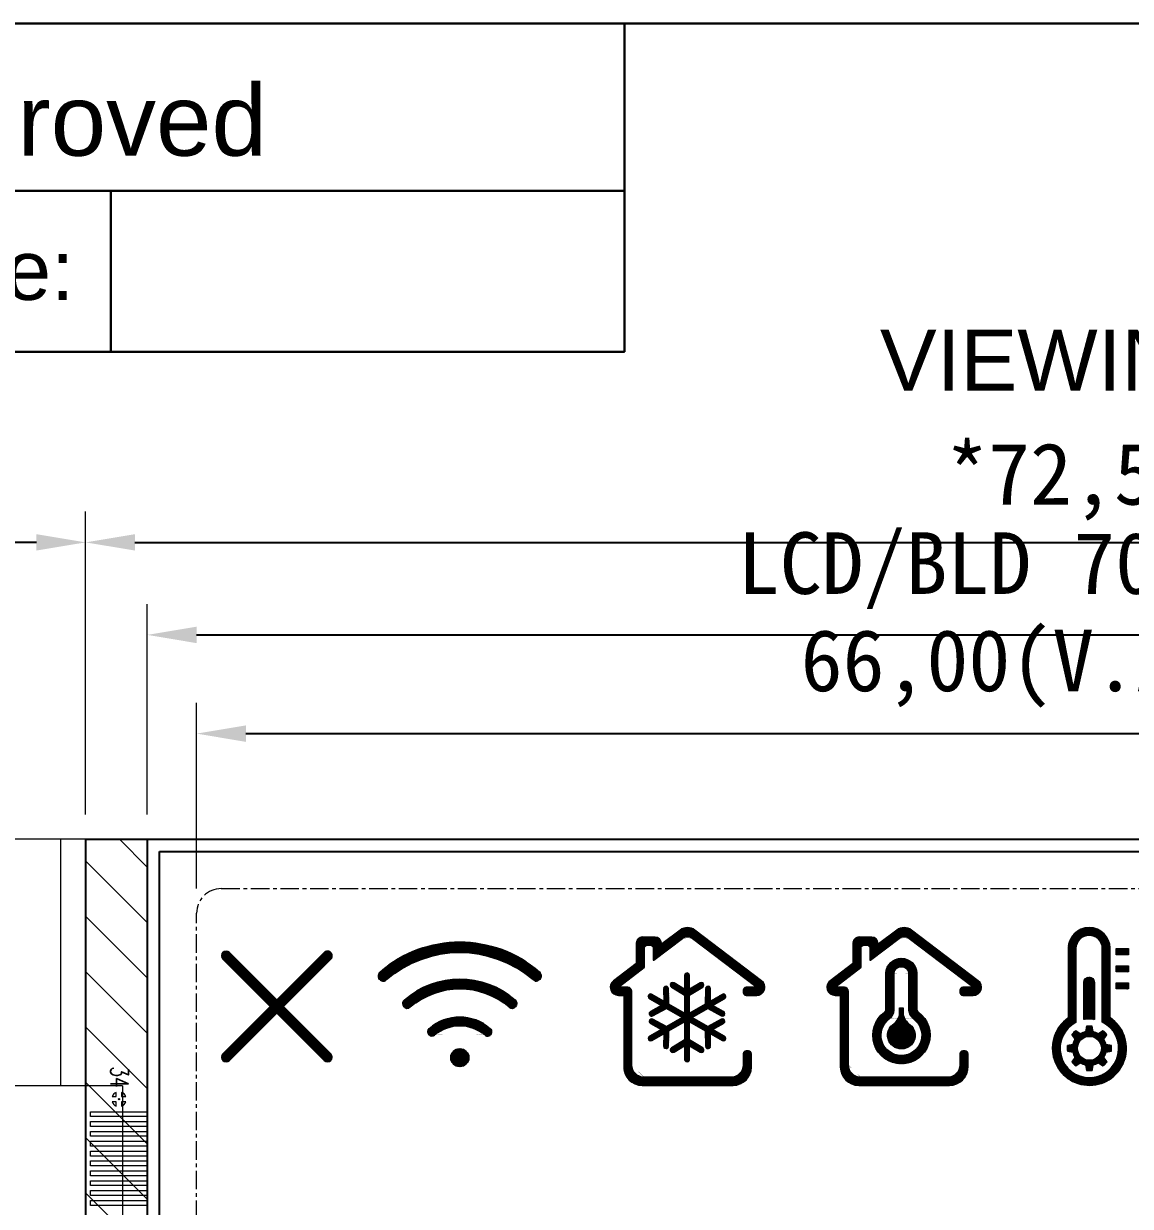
# Model space of a CAD drawing. Header units: millimetres. Extents: x 2631 to 4611, y 2266 to 2772.
# Drawn here: x 2686.16 to 2731.04, y 2724.14 to 2772.11 of the extents above; entities that cross this region are included whole.
import ezdxf

# ---------------------------------------------------------------- set-up
doc = ezdxf.new("R2010")
doc.units = ezdxf.units.MM
doc.linetypes.add('CENTER', pattern=[0.6, 0.375, -0.075, 0.075, -0.075])
for name, color, linetype in [('05___PRT_ALL_DTM_CSYS', 7, 'Continuous'), ('Dim', 4, 'Continuous'), ('title', 7, 'Continuous')]:
    doc.layers.add(name, color=color, linetype=linetype)
for name, color, linetype, lineweight in [('BACKLIGHT', 7, 'Continuous', 20), ('FPC', 30, 'Continuous', 0), ('LCD', 4, 'Continuous', 20), ('silicone', 193, 'Continuous', 20), ('TEXT', 7, 'Continuous', 30)]:
    doc.layers.add(name, color=color, linetype=linetype, lineweight=lineweight)
doc.styles.add('Arial', font='arial.ttf')
doc.styles.get("Standard").update_dxf_attribs({"font": 'txt.shx', "bigfont": 'gbcbig.shx'})
doc.styles.add('宋体', font='宋体.ttf')
doc.dimstyles.new('DIM', dxfattribs={"dimtxt": 2.5, "dimasz": 2, "dimexe": 1.25, "dimexo": 1, "dimgap": 1, "dimtad": 1, "dimzin": 1, "dimtxsty": '宋体', "dimcen": 2.5, "dimazin": 0, "dimtfac": 1, "dimtmove": 0, "dimatfit": 3, "dimfxl": 0, "dimlwe": 0, "dimarcsym": 0})
pattern_1 = [(45, (-479.111512, 935.138702), (-0.01122532015, 0.01122532015), [])]
pattern_2 = [(45, (-477.318858, 935.138702), (-0.01122532015, 0.01122532015), [])]

# ---------------------------------------------------------------- blocks, each defined once
blk = doc.blocks.new('A$C6D9B0F57')
at = {"layer": 'TEXT', "color": 4, "lineweight": 30}
for p, q in [((0.034, 202.378), (89.385, 202.378)), ((65.971, 202.378), (65.971, 195.036))]:
    blk.add_line(p, q, dxfattribs=at)
blk.add_lwpolyline([(297, 0.068), (297, 210), (0.068, 210), (0.068, 0.068)], close=True, dxfattribs=at)
blk.add_lwpolyline([(0.068, 195.036), (89.385, 195.036), (89.385, 210)], dxfattribs=at)
at = {"layer": 'TEXT', "style": 'Arial'}
for s, height, p in [('All Pages Of This Edition Approved ', 3.25548, (2.062, 203.978)), ('Date:', 2.7209, (55.219, 197.402))]:
    blk.add_text(s, height=height, dxfattribs=at).set_placement(p)
blk = doc.blocks.new('*D81')
at = {"layer": 'Defpoints', "color": 0, "transparency": 16777216}
for p in [(2688.671, 2739.026), (2647.4, 2729.026), (2656.971, 2729.026)]:
    blk.add_point(p, dxfattribs=at)
at = {"layer": 'Dim', "color": 0, "lineweight": -2, "transparency": 16777216}
for p, q in [((2647.4, 2739.026), (2647.4, 2764.054)), ((2647.4, 2731.026), (2647.4, 2737.026))]:
    blk.add_line(p, q, dxfattribs=at)
at = {"layer": 'Dim', "color": 0, "lineweight": 0, "transparency": 16777216}
for p, q in [((2687.671, 2739.026), (2646.15, 2739.026)), ((2655.971, 2729.026), (2646.15, 2729.026))]:
    blk.add_line(p, q, dxfattribs=at)
at = {"layer": 'Dim', "color": 0, "transparency": 16777216}
for points in [[(2647.067, 2737.026), (2647.733, 2737.026), (2647.4, 2739.026)], [(2647.067, 2731.026), (2647.733, 2731.026), (2647.4, 2729.026)]]:
    blk.add_solid(points, dxfattribs=at)
at = {"layer": 'Dim', "color": 0, "transparency": 16777216, "insert": (2644.879, 2752.54), "char_height": 2.5, "attachment_point": 5, "rotation": 90, "style": '宋体'}
blk.add_mtext('*10,00%%P0.50', dxfattribs=at)
blk = doc.blocks.new('*D82')
at = {"layer": 'Defpoints', "color": 0, "transparency": 16777216}
for p in [(2759.171, 2743.313), (2693.171, 2736.026), (2759.171, 2736.026)]:
    blk.add_point(p, dxfattribs=at)
at = {"layer": 'Dim', "color": 0, "lineweight": 0, "transparency": 16777216}
for p, q in [((2693.171, 2737.026), (2693.171, 2744.563)), ((2759.171, 2737.026), (2759.171, 2744.563))]:
    blk.add_line(p, q, dxfattribs=at)
at = {"layer": 'Dim', "color": 0, "lineweight": -2, "transparency": 16777216}
blk.add_line((2695.171, 2743.313), (2757.171, 2743.313), dxfattribs=at)
at = {"layer": 'Dim', "color": 0, "transparency": 16777216}
for points in [[(2695.171, 2743.646), (2695.171, 2742.979), (2693.171, 2743.313)], [(2757.171, 2743.646), (2757.171, 2742.979), (2759.171, 2743.313)]]:
    blk.add_solid(points, dxfattribs=at)
at = {"layer": 'Dim', "color": 0, "transparency": 16777216, "insert": (2726.171, 2745.951), "char_height": 2.5, "attachment_point": 5, "style": '宋体'}
blk.add_mtext('66,00(V.A)', dxfattribs=at)
blk = doc.blocks.new('*D83')
at = {"layer": 'Defpoints', "color": 0, "transparency": 16777216}
for p in [(2761.171, 2751.072), (2688.671, 2739.026), (2761.171, 2739.026)]:
    blk.add_point(p, dxfattribs=at)
at = {"layer": 'Dim', "color": 0, "lineweight": 0, "transparency": 16777216}
for p, q in [((2688.671, 2740.026), (2688.671, 2752.322)), ((2761.171, 2740.026), (2761.171, 2752.322))]:
    blk.add_line(p, q, dxfattribs=at)
at = {"layer": 'Dim', "color": 0, "lineweight": -2, "transparency": 16777216}
blk.add_line((2690.671, 2751.072), (2759.171, 2751.072), dxfattribs=at)
at = {"layer": 'Dim', "color": 0, "transparency": 16777216}
for points in [[(2690.671, 2751.405), (2690.671, 2750.739), (2688.671, 2751.072)], [(2759.171, 2751.405), (2759.171, 2750.739), (2761.171, 2751.072)]]:
    blk.add_solid(points, dxfattribs=at)
at = {"layer": 'Dim', "color": 0, "transparency": 16777216, "insert": (2728.671, 2753.53), "char_height": 2.5, "attachment_point": 5, "style": '宋体'}
blk.add_mtext('*72,50', dxfattribs=at)
blk = doc.blocks.new('*D88')
at = {"layer": 'Defpoints', "color": 0, "transparency": 16777216}
for p in [(2761.171, 2747.318), (2691.171, 2739.026), (2761.171, 2739.026)]:
    blk.add_point(p, dxfattribs=at)
at = {"layer": 'Dim', "color": 0, "lineweight": 0, "transparency": 16777216}
for p, q in [((2691.171, 2740.026), (2691.171, 2748.568)), ((2761.171, 2740.026), (2761.171, 2748.568))]:
    blk.add_line(p, q, dxfattribs=at)
at = {"layer": 'Dim', "color": 0, "lineweight": -2, "transparency": 16777216}
blk.add_line((2693.171, 2747.318), (2759.171, 2747.318), dxfattribs=at)
at = {"layer": 'Dim', "color": 0, "transparency": 16777216}
for points in [[(2693.171, 2747.651), (2693.171, 2746.984), (2691.171, 2747.318)], [(2759.171, 2747.651), (2759.171, 2746.984), (2761.171, 2747.318)]]:
    blk.add_solid(points, dxfattribs=at)
at = {"layer": 'Dim', "color": 0, "transparency": 16777216, "insert": (2726.171, 2749.908), "char_height": 2.5, "attachment_point": 5, "style": '宋体'}
blk.add_mtext('LCD/BLD 70,00', dxfattribs=at)
blk = doc.blocks.new('*D89')
at = {"layer": 'Defpoints', "color": 0, "transparency": 16777216}
for p in [(2656.671, 2751.072), (2688.671, 2739.026), (2656.671, 2728.726)]:
    blk.add_point(p, dxfattribs=at)
at = {"layer": 'Dim', "color": 0, "lineweight": 0, "transparency": 16777216}
for p, q in [((2656.671, 2729.726), (2656.671, 2752.322)), ((2688.671, 2740.026), (2688.671, 2752.322))]:
    blk.add_line(p, q, dxfattribs=at)
at = {"layer": 'Dim', "color": 0, "lineweight": -2, "transparency": 16777216}
blk.add_line((2686.671, 2751.072), (2658.671, 2751.072), dxfattribs=at)
at = {"layer": 'Dim', "color": 0, "transparency": 16777216}
for points in [[(2658.671, 2751.405), (2658.671, 2750.739), (2656.671, 2751.072)], [(2686.671, 2751.405), (2686.671, 2750.739), (2688.671, 2751.072)]]:
    blk.add_solid(points, dxfattribs=at)
at = {"layer": 'Dim', "color": 0, "transparency": 16777216, "insert": (2671.671, 2753.593), "char_height": 2.5, "attachment_point": 5, "style": '宋体'}
blk.add_mtext('32,00%%P0.50', dxfattribs=at)

msp = doc.modelspace()

# ---------------------------------------------------------------- hatches: boundary and pattern name
at = {"layer": 'LCD'}
h = msp.add_hatch(dxfattribs=at)
h.set_pattern_fill('ANSI31', color=0, scale=0.005)
h.set_pattern_definition([(45, (-466.025066, 935.138702), (-0.01122532015, 0.01122532015), [])])
edge = h.paths.add_edge_path()
edge.add_line((2716.08558, 2733.28811), (2713.38107, 2735.3455))
edge.add_arc((2713.08002, 2734.94976), 0.49723, 52.738828, 127.261172)
edge.add_line((2712.77897, 2735.3455), (2712.04422, 2734.78655))
edge.add_arc((2712.03418, 2734.79975), 0.01657, 180, 307.261172, ccw=False)
edge.add_line((2712.01761, 2734.79975), (2712.01761, 2734.81301))
edge.add_arc((2711.76899, 2734.81301), 0.24862, 0, 89.877421)
edge.add_line((2711.76953, 2735.06162), (2711.25129, 2735.06273))
edge.add_arc((2711.25075, 2734.81412), 0.24862, 89.877421, 180)
edge.add_line((2711.00214, 2734.81412), (2711.00214, 2734.00203))
edge.add_arc((2710.98556, 2734.00203), 0.01657, -52.738828, 0, ccw=False)
edge.add_line((2710.9956, 2733.98884), (2710.07708, 2733.2901))
edge.add_arc((2710.27778, 2733.02628), 0.33149, 127.261172, 269.979655)
edge.add_line((2710.27766, 2732.69479), (2710.47357, 2732.69472))
edge.add_arc((2710.47356, 2732.67814), 0.01657, 0, 89.979655, ccw=False)
edge.add_line((2710.49014, 2732.67814), (2710.49014, 2729.787))
edge.add_arc((2711.23599, 2729.787), 0.74585, 180, 270)
edge.add_line((2711.23599, 2729.04115), (2714.92406, 2729.04115))
edge.add_arc((2714.92406, 2729.787), 0.74585, 270, 360)
edge.add_line((2715.66991, 2729.787), (2715.66991, 2730.32533))
edge.add_arc((2715.55389, 2730.32533), 0.11602, 0, 90)
edge.add_line((2715.55389, 2730.44135), (2715.45444, 2730.44135))
edge.add_arc((2715.45444, 2730.32533), 0.11602, 90, 180)
edge.add_line((2715.33842, 2730.32533), (2715.33842, 2729.86988))
edge.add_arc((2714.84119, 2729.86988), 0.49723, 270, 360, ccw=False)
edge.add_line((2714.84119, 2729.37264), (2711.31886, 2729.37264))
edge.add_arc((2711.31886, 2729.86988), 0.49723, 180, 270, ccw=False)
edge.add_line((2710.82163, 2729.86988), (2710.82163, 2732.8604))
edge.add_arc((2710.65588, 2732.8604), 0.16574, 360, 449.979655)
edge.add_line((2710.65594, 2733.02614), (2710.32692, 2733.02626))
edge.add_arc((2710.32692, 2733.04283), 0.01657, 127.261172, 269.979655, ccw=False)
edge.add_line((2710.31689, 2733.05602), (2711.32709, 2733.82451))
edge.add_arc((2711.31705, 2733.8377), 0.01657, 307.261172, 360)
edge.add_line((2711.33363, 2733.8377), (2711.33363, 2734.6148))
edge.add_arc((2711.44965, 2734.6148), 0.11602, 89.877421, 180, ccw=False)
edge.add_line((2711.4499, 2734.73082), (2711.57035, 2734.73056))
edge.add_arc((2711.5701, 2734.61454), 0.11602, 0, 89.877421, ccw=False)
edge.add_line((2711.68612, 2734.61454), (2711.68612, 2734.13107))
edge.add_arc((2711.7027, 2734.13107), 0.01657, 180, 307.261172)
edge.add_line((2711.71273, 2734.11788), (2712.87932, 2735.00533))
edge.add_arc((2713.08002, 2734.74151), 0.33149, 52.738828, 127.261172, ccw=False)
edge.add_line((2713.28072, 2735.00533), (2715.84573, 2733.05407))
edge.add_arc((2715.8357, 2733.04088), 0.01657, -90.020345, 52.738828, ccw=False)
edge.add_line((2715.83569, 2733.0243), (2715.45448, 2733.02444))
edge.add_arc((2715.45444, 2732.90842), 0.11602, 89.979655, 180)
edge.add_line((2715.33842, 2732.90842), (2715.33842, 2732.80897))
edge.add_arc((2715.45444, 2732.80897), 0.11602, 180, 269.979655)
edge.add_line((2715.4544, 2732.69295), (2715.88477, 2732.6928))
edge.add_arc((2715.88488, 2733.02428), 0.33149, 269.979655, 412.738828)
edge = h.paths.add_edge_path(flags=17)
edge.add_line((2713.58984, 2733.20552), (2713.16343, 2732.947))
edge.add_line((2713.16343, 2732.947), (2713.16343, 2733.49749))
edge.add_arc((2713.06131, 2733.50056), 0.10217, 358.280094, 541.719906)
edge.add_line((2712.95918, 2733.49749), (2712.95918, 2732.947))
edge.add_line((2712.95918, 2732.947), (2712.53277, 2733.20552))
edge.add_arc((2712.47983, 2733.11819), 0.10212, 58.773155, 238.773155)
edge.add_line((2712.42688, 2733.03086), (2712.95918, 2732.70815))
edge.add_line((2712.95918, 2732.70815), (2712.95918, 2731.97536))
edge.add_line((2712.95918, 2731.97536), (2712.32457, 2732.34176))
edge.add_line((2712.32457, 2732.34176), (2712.31124, 2732.96409))
edge.add_arc((2712.20914, 2732.96191), 0.10212, 1.226845, 181.226845)
edge.add_line((2712.10704, 2732.95972), (2712.11772, 2732.46118))
edge.add_line((2712.11772, 2732.46118), (2711.64098, 2732.73643))
edge.add_arc((2711.58726, 2732.64952), 0.10217, 58.280094, 241.719906)
edge.add_line((2711.53886, 2732.55954), (2712.01559, 2732.2843))
edge.add_line((2712.01559, 2732.2843), (2711.57851, 2732.04428))
edge.add_arc((2711.62767, 2731.95476), 0.10212, 118.773155, 298.773155)
edge.add_line((2711.67682, 2731.86524), (2712.22245, 2732.16487))
edge.add_line((2712.22245, 2732.16487), (2712.85706, 2731.79848))
edge.add_line((2712.85706, 2731.79848), (2712.22245, 2731.43209))
edge.add_line((2712.22245, 2731.43209), (2711.67682, 2731.73172))
edge.add_arc((2711.62767, 2731.6422), 0.10212, 61.226845, 241.226845)
edge.add_line((2711.57851, 2731.55268), (2712.01559, 2731.31266))
edge.add_line((2712.01559, 2731.31266), (2711.53886, 2731.03742))
edge.add_arc((2711.58726, 2730.94744), 0.10217, 118.280094, 301.719906)
edge.add_line((2711.64098, 2730.86053), (2712.11772, 2731.13578))
edge.add_line((2712.11772, 2731.13578), (2712.10704, 2730.63724))
edge.add_arc((2712.20914, 2730.63505), 0.10212, 178.773155, 358.773155)
edge.add_line((2712.31124, 2730.63286), (2712.32457, 2731.2552))
edge.add_line((2712.32457, 2731.2552), (2712.95918, 2731.62159))
edge.add_line((2712.95918, 2731.62159), (2712.95918, 2730.88881))
edge.add_line((2712.95918, 2730.88881), (2712.42688, 2730.5661))
edge.add_arc((2712.47983, 2730.47877), 0.10212, 121.226845, 301.226845)
edge.add_line((2712.53277, 2730.39144), (2712.95918, 2730.64996))
edge.add_line((2712.95918, 2730.64996), (2712.95918, 2730.09947))
edge.add_arc((2713.06131, 2730.0964), 0.10217, 178.280094, 361.719906)
edge.add_line((2713.16343, 2730.09947), (2713.16343, 2730.64996))
edge.add_line((2713.16343, 2730.64996), (2713.58924, 2730.39181))
edge.add_arc((2713.64278, 2730.47877), 0.10212, 238.37914, 418.773155)
edge.add_line((2713.69573, 2730.5661), (2713.16343, 2730.88881))
edge.add_line((2713.16343, 2730.88881), (2713.16343, 2731.62159))
edge.add_line((2713.16343, 2731.62159), (2713.79804, 2731.2552))
edge.add_line((2713.79804, 2731.2552), (2713.81137, 2730.63286))
edge.add_arc((2713.91347, 2730.63505), 0.10212, 181.226845, 361.226845)
edge.add_line((2714.01557, 2730.63724), (2714.00489, 2731.13578))
edge.add_line((2714.00489, 2731.13578), (2714.48163, 2730.86053))
edge.add_arc((2714.53535, 2730.94744), 0.10217, 238.280094, 421.719906)
edge.add_line((2714.58376, 2731.03742), (2714.10702, 2731.31266))
edge.add_line((2714.10702, 2731.31266), (2714.5441, 2731.55268))
edge.add_arc((2714.49495, 2731.6422), 0.10212, 298.773155, 478.773155)
edge.add_line((2714.44579, 2731.73172), (2713.90016, 2731.43209))
edge.add_line((2713.90016, 2731.43209), (2713.26556, 2731.79848))
edge.add_line((2713.26556, 2731.79848), (2713.90016, 2732.16487))
edge.add_line((2713.90016, 2732.16487), (2714.44579, 2731.86524))
edge.add_arc((2714.49495, 2731.95476), 0.10212, 241.226845, 421.226845)
edge.add_line((2714.5441, 2732.04428), (2714.10702, 2732.2843))
edge.add_line((2714.10702, 2732.2843), (2714.58376, 2732.55954))
edge.add_arc((2714.53535, 2732.64952), 0.10217, 298.280094, 481.719906)
edge.add_line((2714.48163, 2732.73643), (2714.00489, 2732.46118))
edge.add_line((2714.00489, 2732.46118), (2714.01552, 2732.95753))
edge.add_arc((2713.91347, 2732.96191), 0.10215, 357.546345, 539.999966)
edge.add_line((2713.81132, 2732.96191), (2713.79804, 2732.34176))
edge.add_line((2713.79804, 2732.34176), (2713.16343, 2731.97536))
edge.add_line((2713.16343, 2731.97536), (2713.16343, 2732.70815))
edge.add_line((2713.16343, 2732.70815), (2713.69573, 2733.03086))
edge.add_arc((2713.64278, 2733.11819), 0.10212, 301.226845, 481.226845)
h = msp.add_hatch(dxfattribs=at)
h.set_pattern_fill('ANSI31', color=0, scale=0.005)
h.set_pattern_definition(pattern_1)
edge = h.paths.add_edge_path(flags=0)
edge.add_arc((2721.09503, 2732.01579), 0.58813, 309.035266, 355.2596)
edge.add_line((2721.68115, 2731.96719), (2721.68265, 2732.18599))
edge.add_line((2721.68265, 2732.18599), (2721.82185, 2732.18599))
edge.add_line((2721.82185, 2732.18599), (2721.82335, 2731.96719))
edge.add_arc((2722.40947, 2732.01579), 0.58813, 184.7404, 230.964734)
edge.add_arc((2721.75225, 2731.0787), 0.55939, -239.153966, 59.153966, ccw=False)
edge = h.paths.add_edge_path(flags=16)
edge.add_arc((2720.96235, 2732.1407), 0.49994, 308.8693, 354.659522)
edge.add_line((2721.46011, 2732.09417), (2721.46011, 2733.59945))
edge.add_arc((2721.75225, 2733.56478), 0.29418, 6.767286, 173.232714, ccw=False)
edge.add_line((2722.04438, 2733.59945), (2722.04438, 2732.09417))
edge.add_arc((2722.54215, 2732.1407), 0.49994, 185.340478, 231.1307)
edge.add_arc((2721.75225, 2731.0787), 0.82423, -234.710055, 54.710055, ccw=False)
edge = h.paths.add_edge_path(flags=17)
edge.add_arc((2720.96929, 2732.13494), 0.15271, 308.197713, 356.517453)
edge.add_line((2721.12172, 2732.12567), (2721.12172, 2733.59945))
edge.add_arc((2721.75225, 2733.56615), 0.63141, 3.02336, 176.97664, ccw=False)
edge.add_line((2722.38278, 2733.59945), (2722.38278, 2732.12567))
edge.add_arc((2722.53521, 2732.13494), 0.15271, 183.482547, 231.802287)
edge.add_arc((2721.75225, 2731.07873), 1.16213, -233.667425, 53.667425, ccw=False)
edge = h.paths.add_edge_path()
edge.add_line((2719.44068, 2733.02614), (2719.11165, 2733.02626))
edge.add_arc((2719.11166, 2733.04283), 0.01657, 127.261172, 269.979655, ccw=False)
edge.add_line((2719.10163, 2733.05602), (2720.11183, 2733.82451))
edge.add_arc((2720.10179, 2733.8377), 0.01657, 307.261172, 360)
edge.add_line((2720.11837, 2733.8377), (2720.11837, 2734.6148))
edge.add_arc((2720.23439, 2734.6148), 0.11602, 89.877421, 180, ccw=False)
edge.add_line((2720.23463, 2734.73082), (2720.35509, 2734.73056))
edge.add_arc((2720.35484, 2734.61454), 0.11602, 0, 89.877421, ccw=False)
edge.add_line((2720.47086, 2734.61454), (2720.47086, 2734.13107))
edge.add_arc((2720.48743, 2734.13107), 0.01657, 180, 307.261172)
edge.add_line((2720.49747, 2734.11788), (2721.66406, 2735.00533))
edge.add_arc((2721.86476, 2734.74151), 0.33149, 52.738828, 127.261172, ccw=False)
edge.add_line((2722.06546, 2735.00533), (2724.63047, 2733.05407))
edge.add_arc((2724.62044, 2733.04088), 0.01657, -90.020345, 52.738828, ccw=False)
edge.add_line((2724.62043, 2733.0243), (2724.23922, 2733.02444))
edge.add_arc((2724.23918, 2732.90842), 0.11602, 89.979655, 180)
edge.add_line((2724.12316, 2732.90842), (2724.12316, 2732.80897))
edge.add_arc((2724.23918, 2732.80897), 0.11602, 180, 269.979655)
edge.add_line((2724.23914, 2732.69295), (2724.6695, 2732.6928))
edge.add_arc((2724.66962, 2733.02428), 0.33149, 269.979655, 412.738828)
edge.add_line((2724.87032, 2733.28811), (2722.16581, 2735.3455))
edge.add_arc((2721.86476, 2734.94976), 0.49723, 52.738828, 127.261172)
edge.add_line((2721.56371, 2735.3455), (2720.82896, 2734.78655))
edge.add_arc((2720.81892, 2734.79975), 0.01657, 180, 307.261172, ccw=False)
edge.add_line((2720.80235, 2734.79975), (2720.80235, 2734.81301))
edge.add_arc((2720.55373, 2734.81301), 0.24862, 0, 89.877421)
edge.add_line((2720.55426, 2735.06162), (2720.03602, 2735.06273))
edge.add_arc((2720.03549, 2734.81412), 0.24862, 89.877421, 180)
edge.add_line((2719.78688, 2734.81412), (2719.78688, 2733.99382))
edge.add_line((2719.78688, 2733.99382), (2718.86182, 2733.2901))
edge.add_arc((2719.06252, 2733.02628), 0.33149, 127.261172, 269.979655)
edge.add_line((2719.0624, 2732.69479), (2719.25831, 2732.69472))
edge.add_arc((2719.2583, 2732.67814), 0.01657, 0, 89.979655, ccw=False)
edge.add_line((2719.27487, 2732.67814), (2719.27487, 2729.787))
edge.add_arc((2720.02073, 2729.787), 0.74585, 180, 270)
edge.add_line((2720.02073, 2729.04115), (2723.7088, 2729.04115))
edge.add_arc((2723.7088, 2729.787), 0.74585, 270, 360)
edge.add_line((2724.45465, 2729.787), (2724.45465, 2730.32533))
edge.add_arc((2724.33863, 2730.32533), 0.11602, 360, 450)
edge.add_line((2724.33863, 2730.44135), (2724.23918, 2730.44135))
edge.add_arc((2724.23918, 2730.32533), 0.11602, 90, 180)
edge.add_line((2724.12316, 2730.32533), (2724.12316, 2729.86988))
edge.add_arc((2723.62593, 2729.86988), 0.49723, 270, 360, ccw=False)
edge.add_line((2723.62593, 2729.37264), (2720.1036, 2729.37264))
edge.add_arc((2720.1036, 2729.86988), 0.49723, 180, 270, ccw=False)
edge.add_line((2719.60636, 2729.86988), (2719.60636, 2732.8604))
edge.add_arc((2719.44062, 2732.8604), 0.16574, 0, 89.979655)
h = msp.add_hatch(dxfattribs=at)
h.set_pattern_fill('ANSI31', color=0, scale=0.005)
h.set_pattern_definition(pattern_2)
h.paths.add_polyline_path([(2730.22157, 2734.5931, 1), (2728.51324, 2734.5931), (2728.51324, 2731.77865, 3.21279841), (2730.22157, 2731.7922)])
h.paths.add_polyline_path([(2729.90157, 2731.60904, -4.19888085), (2728.83324, 2731.59911), (2728.83324, 2734.5931, -1), (2729.90157, 2734.5931)], flags=16)
h.paths.add_polyline_path([(2729.49198, 2731.4406), (2729.5296, 2731.2229, -0.08497112), (2729.746, 2731.1337), (2729.92611, 2731.26164, -0.06473238), (2730.09079, 2731.09751), (2729.96346, 2730.91697, -0.08497112), (2730.0534, 2730.70088), (2730.27122, 2730.66399, -0.06473238), (2730.27161, 2730.43148), (2730.05391, 2730.39386, -0.08497112), (2729.96471, 2730.17746), (2730.09265, 2729.99735, -0.06473238), (2729.92852, 2729.83267), (2729.74798, 2729.96, -0.08497112), (2729.53189, 2729.87006), (2729.495, 2729.65224, -0.06473238), (2729.26249, 2729.65185), (2729.22487, 2729.86954, -0.08497112), (2729.00847, 2729.95875), (2728.82836, 2729.83081, -0.06473238), (2728.66368, 2729.99494), (2728.79101, 2730.17548, -0.08497112), (2728.70107, 2730.39157), (2728.48325, 2730.42846, -0.06473238), (2728.48286, 2730.66096), (2728.70056, 2730.69859, -0.08497112), (2728.78976, 2730.91499), (2728.66182, 2731.0951, -0.06473238), (2728.82595, 2731.25978), (2729.00649, 2731.13245, -0.08497112), (2729.22258, 2731.22238), (2729.25947, 2731.44021, -0.06473238)], flags=0)
h.paths.add_polyline_path([(2729.86277, 2730.54622, -1), (2728.8917, 2730.54622, -1)], flags=0)
h = msp.add_hatch(dxfattribs=at)
h.set_pattern_fill('ANSI31', color=0, scale=0.005)
h.set_pattern_definition([(45, (-467.309165, 935.138702), (-0.01122532015, 0.01122532015), [])])
edge = h.paths.add_edge_path()
edge.add_arc((2706.94474, 2733.48312), 0.19686, 229.021622, 409.021622)
edge.add_arc((2703.84255, 2729.91174), 4.92744, 49.021622, 130.978378)
edge.add_arc((2700.74036, 2733.48312), 0.19686, 130.978378, 310.978378)
edge.add_arc((2703.84255, 2729.91174), 4.53371, 49.021622, 130.978378, ccw=False)
edge = h.paths.add_edge_path()
edge.add_arc((2703.84255, 2730.16714), 0.35502, 0, 360)
edge = h.paths.add_edge_path()
edge.add_arc((2705.97023, 2732.36123), 0.18082, 229.021622, 409.021622)
edge.add_arc((2703.84255, 2729.91174), 3.42536, 49.021622, 130.978378)
edge.add_arc((2701.71486, 2732.36123), 0.18082, 130.978378, 310.978378)
edge.add_arc((2703.84255, 2729.91174), 3.06372, 49.021622, 130.978378, ccw=False)
edge = h.paths.add_edge_path()
edge.add_arc((2704.9754, 2731.21594), 0.16132, 229.021622, 409.021622)
edge.add_arc((2703.84255, 2729.91174), 1.88883, 49.021622, 130.978378)
edge.add_arc((2702.70969, 2731.21594), 0.16132, 130.978378, 310.978378)
edge.add_arc((2703.84255, 2729.91174), 1.56619, 49.021622, 130.978378, ccw=False)
h = msp.add_hatch(dxfattribs=at)
h.set_pattern_fill('ANSI31', color=0, scale=0.005)
h.set_pattern_definition([(45, (1654.959838, 1541.109986), (-0.01122532015, 0.01122532015), [])])
edge = h.paths.add_edge_path()
edge.add_arc((2698.4831, 2730.18433), 0.19, 225, 405)
edge.add_line((2698.61745, 2730.31868), (2696.69206, 2732.24407))
edge.add_line((2696.69206, 2732.24407), (2698.61745, 2734.16947))
edge.add_arc((2698.4831, 2734.30382), 0.19, 315, 495)
edge.add_line((2698.34875, 2734.43817), (2696.42335, 2732.51277))
edge.add_line((2696.42335, 2732.51277), (2694.49796, 2734.43817))
edge.add_arc((2694.36361, 2734.30382), 0.19, 45, 225)
edge.add_line((2694.22926, 2734.16947), (2696.15465, 2732.24407))
edge.add_line((2696.15465, 2732.24407), (2694.22926, 2730.31868))
edge.add_arc((2694.36361, 2730.18433), 0.19, 135, 315)
edge.add_line((2694.49796, 2730.04998), (2696.42335, 2731.97537))
edge.add_line((2696.42335, 2731.97537), (2698.34875, 2730.04998))
h = msp.add_hatch(dxfattribs=at)
h.set_pattern_fill('ANSI31', color=0, scale=0.005)
h.set_pattern_definition(pattern_2)
h.paths.add_polyline_path([(2730.45876, 2734.5931), (2730.45876, 2734.3431), (2730.95876, 2734.3431), (2730.95876, 2734.5931)])
h.paths.add_polyline_path([(2730.95876, 2733.64948), (2730.95876, 2733.89948), (2730.45876, 2733.89948), (2730.45876, 2733.64948)])
h.paths.add_polyline_path([(2730.45876, 2733.20586), (2730.45876, 2732.95586), (2730.95876, 2732.95586), (2730.95876, 2733.20586)])
h = msp.add_hatch(dxfattribs=at)
h.set_pattern_fill('ANSI31', color=0, scale=0.005)
h.set_pattern_definition(pattern_2)
h.paths.add_polyline_path([(2729.58055, 2733.22257, 1), (2729.1511, 2733.22257), (2729.1511, 2731.70957, -0.09135193), (2729.58055, 2731.71377)])
h = msp.add_hatch(dxfattribs=at)
h.set_pattern_fill('ANSI31', color=0, scale=0.005)
h.set_pattern_definition(pattern_1)
h.paths.add_polyline_path([(2722.03906, 2731.55896, -3.6247888), (2721.46543, 2731.55896, 0.2443189), (2721.68176, 2732.05634), (2721.68265, 2732.18599), (2721.8465, 2732.18599, 0.30471072)])
h = msp.add_hatch(dxfattribs=at)
h.set_pattern_fill('ANSI31', color=0, scale=0.005)
h.set_pattern_definition([(45, (1653.8696, 1541.109986), (-0.01122532015, 0.01122532015), [])])
h.paths.add_polyline_path([(2729.5296, 2731.2229), (2729.49198, 2731.4406, 0.06473238), (2729.25947, 2731.44021), (2729.22258, 2731.22238, 0.08497112), (2729.00649, 2731.13245), (2728.82595, 2731.25978, 0.06473238), (2728.66182, 2731.0951), (2728.78976, 2730.91499, 0.08497112), (2728.70056, 2730.69859), (2728.48286, 2730.66096, 0.06473238), (2728.48325, 2730.42846), (2728.70107, 2730.39157, 0.08497112), (2728.79101, 2730.17548), (2728.66368, 2729.99494, 0.06473238), (2728.82836, 2729.83081), (2729.00847, 2729.95875, 0.08497112), (2729.22487, 2729.86954), (2729.26249, 2729.65185, 0.06473238), (2729.495, 2729.65224), (2729.53189, 2729.87006, 0.08497112), (2729.74798, 2729.96), (2729.92852, 2729.83267, 0.06473238), (2730.09265, 2729.99735), (2729.96471, 2730.17746, 0.08497112), (2730.05391, 2730.39386), (2730.27161, 2730.43148, 0.06473238), (2730.27122, 2730.66399), (2730.0534, 2730.70088, 0.08497112), (2729.96346, 2730.91697), (2730.09079, 2731.09751, 0.06473238), (2729.92611, 2731.26164), (2729.746, 2731.1337, 0.08497112)])
h.paths.add_polyline_path([(2729.86277, 2730.54622, -1), (2728.8917, 2730.54622, -1)], flags=16)
at = {"layer": 'silicone', "lineweight": 15}
h = msp.add_hatch(dxfattribs=at)
h.set_pattern_fill('ANSI31', color=256, scale=0.5, style=0)
h.set_pattern_definition([(135, (8215.3348, 1813.863), (1.122532, 1.122532), [])])
h.paths.add_polyline_path([(2691.17068, 2739.02626), (2688.67068, 2739.02626), (2688.67068, 2681.02626), (2691.17068, 2681.02626)])

# ---------------------------------------------------------------- linework, layer by layer
at = {"color": 130, "linetype": 'Continuous'}
for p, q in [((2688.67068, 2739.02626), (2761.17068, 2739.02626)), ((2688.67068, 2739.02626), (2688.67068, 2681.02626)), ((2691.17068, 2739.02626), (2691.17068, 2681.02626))]:
    msp.add_line(p, q, dxfattribs=at)
at = {"layer": '05___PRT_ALL_DTM_CSYS'}
for points in [[(2706.81564, 2733.3345, 1), (2707.07383, 2733.63175, 0.37366963), (2700.61126, 2733.63175, 1), (2700.86946, 2733.3345, -0.37366963)], [(2705.85165, 2732.22472, 1), (2706.08881, 2732.49774, 0.37366963), (2701.59628, 2732.49774, 1), (2701.83344, 2732.22472, -0.37366963)], [(2704.86962, 2731.09415, 1), (2705.08119, 2731.33773, 0.37366963), (2702.6039, 2731.33773, 1), (2702.81548, 2731.09415, -0.37366963)]]:
    msp.add_lwpolyline(points, format="xyb", close=True, dxfattribs=at)
msp.add_circle((2703.84255, 2730.16714), 0.35502, dxfattribs=at)
at = {"layer": 'BACKLIGHT', "lineweight": 15}
for p in [(2761.17068, 2739.02626), (2687.67068, 2729.02626)]:
    msp.add_line(p, (2687.67068, 2739.02626), dxfattribs=at)
at = {"layer": 'Dim', "color": 3}
msp.add_lwpolyline([(2691.67068, 2738.52626), (2760.67068, 2738.52626), (2760.67068, 2681.52626), (2691.67068, 2681.52626)], close=True, dxfattribs=at)
at = {"layer": 'FPC'}
for q in [(2656.97068, 2729.02626), (2690.17068, 2713.52626)]:
    msp.add_line((2690.17068, 2729.02626), q, dxfattribs=at)
at = {"layer": 'LCD'}
for points in [[(2688.67068, 2739.02626), (2688.67068, 2681.02626), (2761.17068, 2681.02626), (2761.17068, 2739.02626)], [(2691.17068, 2727.77626), (2688.87068, 2727.77626), (2688.87068, 2727.97626), (2691.17068, 2727.97626)], [(2691.17068, 2727.37626), (2688.87068, 2727.37626), (2688.87068, 2727.57626), (2691.17068, 2727.57626)], [(2691.17068, 2726.97626), (2688.87068, 2726.97626), (2688.87068, 2727.17626), (2691.17068, 2727.17626)], [(2691.17068, 2726.57626), (2688.87068, 2726.57626), (2688.87068, 2726.77626), (2691.17068, 2726.77626)], [(2691.17068, 2726.17626), (2688.87068, 2726.17626), (2688.87068, 2726.37626), (2691.17068, 2726.37626)], [(2691.17068, 2725.77626), (2688.87068, 2725.77626), (2688.87068, 2725.97626), (2691.17068, 2725.97626)], [(2691.17068, 2725.37626), (2688.87068, 2725.37626), (2688.87068, 2725.57626), (2691.17068, 2725.57626)], [(2691.17068, 2724.97626), (2688.87068, 2724.97626), (2688.87068, 2725.17626), (2691.17068, 2725.17626)], [(2691.17068, 2724.57626), (2688.87068, 2724.57626), (2688.87068, 2724.77626), (2691.17068, 2724.77626)], [(2691.17068, 2724.17626), (2688.87068, 2724.17626), (2688.87068, 2724.37626), (2691.17068, 2724.37626)]]:
    msp.add_lwpolyline(points, close=True, dxfattribs=at)
msp.add_lwpolyline([(2691.17068, 2739.02626), (2691.17068, 2681.02626)], dxfattribs=at)
at = {"layer": 'LCD', "color": 3, "lineweight": 15}
msp.add_lwpolyline([(2691.67068, 2738.52626), (2760.67068, 2738.52626), (2760.67068, 2681.52626), (2691.67068, 2681.52626)], close=True, dxfattribs=at)
at = {"layer": 'LCD', "linetype": 'CENTER', "ltscale": 2}
msp.add_lwpolyline([(2759.17068, 2736.02626), (2759.17068, 2684.02626, -0.41421356), (2758.17068, 2683.02626), (2694.17068, 2683.02626, -0.41421356), (2693.17068, 2684.02626), (2693.17068, 2736.02626, -0.41421356), (2694.17068, 2737.02626), (2758.17068, 2737.02626, -0.41421356)], format="xyb", close=True, dxfattribs=at)
at = {"layer": 'LCD', "color": 0}
for points in [[(2716.08558, 2733.28811), (2713.38107, 2735.3455, 0.33713158), (2712.77897, 2735.3455), (2712.04422, 2734.78655, -0.62039586), (2712.01761, 2734.79975), (2712.01761, 2734.81301, 0.41358708), (2711.76953, 2735.06162), (2711.25129, 2735.06273, 0.41484032), (2711.00214, 2734.81412), (2711.00214, 2734.00203, -0.2342663), (2710.9956, 2733.98884), (2710.07708, 2733.2901, 0.71803369), (2710.27766, 2732.69479), (2710.47357, 2732.69472, -0.41410956), (2710.49014, 2732.67814), (2710.49014, 2729.787, 0.41421356), (2711.23599, 2729.04115), (2714.92406, 2729.04115, 0.41421356), (2715.66991, 2729.787), (2715.66991, 2730.32533, 0.41421356), (2715.55389, 2730.44135), (2715.45444, 2730.44135, 0.41421356), (2715.33842, 2730.32533), (2715.33842, 2729.86988, -0.41421356), (2714.84119, 2729.37264), (2711.31886, 2729.37264, -0.41421356), (2710.82163, 2729.86988), (2710.82163, 2732.8604, 0.41410956), (2710.65594, 2733.02614), (2710.32692, 2733.02626, -0.71803369), (2710.31689, 2733.05602), (2711.32709, 2733.82451, 0.2342663), (2711.33363, 2733.8377), (2711.33363, 2734.6148, -0.41484032), (2711.4499, 2734.73082), (2711.57035, 2734.73056, -0.41358708), (2711.68612, 2734.61454), (2711.68612, 2734.13107, 0.62039586), (2711.71273, 2734.11788), (2712.87932, 2735.00533, -0.33713158), (2713.28072, 2735.00533), (2715.84573, 2733.05407, -0.71830281), (2715.83569, 2733.0243), (2715.45448, 2733.02444, 0.41431757), (2715.33842, 2732.90842), (2715.33842, 2732.80897, 0.41410956), (2715.4544, 2732.69295), (2715.88477, 2732.6928, 0.71830281)], [(2719.44068, 2733.02614), (2719.11165, 2733.02626, -0.71803369), (2719.10163, 2733.05602), (2720.11183, 2733.82451, 0.2342663), (2720.11837, 2733.8377), (2720.11837, 2734.6148, -0.41484032), (2720.23463, 2734.73082), (2720.35509, 2734.73056, -0.41358708), (2720.47086, 2734.61454), (2720.47086, 2734.13107, 0.62039586), (2720.49747, 2734.11788), (2721.66406, 2735.00533, -0.33713158), (2722.06546, 2735.00533), (2724.63047, 2733.05407, -0.71830281), (2724.62043, 2733.0243), (2724.23922, 2733.02444, 0.41431757), (2724.12316, 2732.90842), (2724.12316, 2732.80897, 0.41410956), (2724.23914, 2732.69295), (2724.6695, 2732.6928, 0.71830281), (2724.87032, 2733.28811), (2722.16581, 2735.3455, 0.33713158), (2721.56371, 2735.3455), (2720.82896, 2734.78655, -0.62039586), (2720.80235, 2734.79975), (2720.80235, 2734.81301, 0.41358708), (2720.55426, 2735.06162), (2720.03602, 2735.06273, 0.41484032), (2719.78688, 2734.81412), (2719.78688, 2733.99382), (2718.86182, 2733.2901, 0.71803369), (2719.0624, 2732.69479), (2719.25831, 2732.69472, -0.41410956), (2719.27487, 2732.67814), (2719.27487, 2729.787, 0.41421356), (2720.02073, 2729.04115), (2723.7088, 2729.04115, 0.41421356), (2724.45465, 2729.787), (2724.45465, 2730.32533, 0.41421356), (2724.33863, 2730.44135), (2724.23918, 2730.44135, 0.41421356), (2724.12316, 2730.32533), (2724.12316, 2729.86988, -0.41421356), (2723.62593, 2729.37264), (2720.1036, 2729.37264, -0.41421356), (2719.60636, 2729.86988), (2719.60636, 2732.8604, 0.41410956)], [(2730.22157, 2731.7922), (2730.22157, 2734.5931, 1), (2728.51324, 2734.5931), (2728.51324, 2731.77865, 3.21279841)], [(2729.90157, 2731.60904), (2729.90157, 2734.5931, 1), (2728.83324, 2734.5931), (2728.83324, 2731.59911, 4.19888085)], [(2698.34875, 2730.04998, 1), (2698.61745, 2730.31868), (2696.69206, 2732.24407), (2698.61745, 2734.16947, 1), (2698.34875, 2734.43817), (2696.42335, 2732.51277), (2694.49796, 2734.43817, 1), (2694.22926, 2734.16947), (2696.15465, 2732.24407), (2694.22926, 2730.31868, 1), (2694.49796, 2730.04998), (2696.42335, 2731.97537)], [(2721.06372, 2732.01493, 0.21401515), (2721.12172, 2732.12567), (2721.12172, 2733.59945, -0.94857721), (2722.38278, 2733.59945), (2722.38278, 2732.12567, 0.21401515), (2722.44077, 2732.01493, -3.04755965)], [(2721.27608, 2731.75146, 0.20249926), (2721.46011, 2732.09417), (2721.46011, 2733.59945, -0.8883522), (2722.04438, 2733.59945), (2722.04438, 2732.09417, 0.20249926), (2722.22842, 2731.75146, -3.14383545)], [(2713.58984, 2733.20552), (2713.16343, 2732.947), (2713.16343, 2733.49749, 1.03047776), (2712.95918, 2733.49749), (2712.95918, 2732.947), (2712.53277, 2733.20552, 1), (2712.42688, 2733.03086), (2712.95918, 2732.70815), (2712.95918, 2731.97536), (2712.32457, 2732.34176), (2712.31124, 2732.96409, 1), (2712.10704, 2732.95972), (2712.11772, 2732.46118), (2711.64098, 2732.73643, 1.03047776), (2711.53886, 2732.55954), (2712.01559, 2732.2843), (2711.57851, 2732.04428, 1), (2711.67682, 2731.86524), (2712.22245, 2732.16487), (2712.85706, 2731.79848), (2712.22245, 2731.43209), (2711.67682, 2731.73172, 1), (2711.57851, 2731.55268), (2712.01559, 2731.31266), (2711.53886, 2731.03742, 1.03047776), (2711.64098, 2730.86053), (2712.11772, 2731.13578), (2712.10704, 2730.63724, 1), (2712.31124, 2730.63286), (2712.32457, 2731.2552), (2712.95918, 2731.62159), (2712.95918, 2730.88881), (2712.42688, 2730.5661, 1), (2712.53277, 2730.39144), (2712.95918, 2730.64996), (2712.95918, 2730.09947, 1.03047776), (2713.16343, 2730.09947), (2713.16343, 2730.64996), (2713.58924, 2730.39181, 1.00344435), (2713.69573, 2730.5661), (2713.16343, 2730.88881), (2713.16343, 2731.62159), (2713.79804, 2731.2552), (2713.81137, 2730.63286, 1), (2714.01557, 2730.63724), (2714.00489, 2731.13578), (2714.48163, 2730.86053, 1.03047776), (2714.58376, 2731.03742), (2714.10702, 2731.31266), (2714.5441, 2731.55268, 1), (2714.44579, 2731.73172), (2713.90016, 2731.43209), (2713.26556, 2731.79848), (2713.90016, 2732.16487), (2714.44579, 2731.86524, 1), (2714.5441, 2732.04428), (2714.10702, 2732.2843), (2714.58376, 2732.55954, 1.03047776), (2714.48163, 2732.73643), (2714.00489, 2732.46118), (2714.01552, 2732.95753, 1.02164443), (2713.81132, 2732.96191), (2713.79804, 2732.34176), (2713.16343, 2731.97536), (2713.16343, 2732.70815), (2713.69573, 2733.03086, 1)], [(2729.1511, 2733.22257, -1), (2729.58055, 2733.22257), (2729.58055, 2731.71377, 0.09135193), (2729.1511, 2731.70957)], [(2721.46543, 2731.55896, 0.20447186), (2721.68115, 2731.96719), (2721.68265, 2732.18599), (2721.82185, 2732.18599), (2721.82335, 2731.96719, 0.20447186), (2722.03906, 2731.55896, -3.6247888)], [(2728.70056, 2730.69859), (2728.48286, 2730.66096, 0.06473238), (2728.48325, 2730.42846), (2728.70107, 2730.39157, 0.08497112), (2728.79101, 2730.17548), (2728.66368, 2729.99494, 0.06473238), (2728.82836, 2729.83081), (2729.00847, 2729.95875, 0.08497112), (2729.22487, 2729.86954), (2729.26249, 2729.65185, 0.06473238), (2729.495, 2729.65224), (2729.53189, 2729.87006, 0.08497112), (2729.74798, 2729.96), (2729.92852, 2729.83267, 0.06473238), (2730.09265, 2729.99735), (2729.96471, 2730.17746, 0.08497112), (2730.05391, 2730.39386), (2730.27161, 2730.43148, 0.06473238), (2730.27122, 2730.66399), (2730.0534, 2730.70088, 0.08497112), (2729.96346, 2730.91697), (2730.09079, 2731.09751, 0.06473238), (2729.92611, 2731.26164), (2729.746, 2731.1337, 0.08497112), (2729.5296, 2731.2229), (2729.49198, 2731.4406, 0.06473238), (2729.25947, 2731.44021), (2729.22258, 2731.22238, 0.08497112), (2729.00649, 2731.13245), (2728.82595, 2731.25978, 0.06473238), (2728.66182, 2731.0951), (2728.78976, 2730.91499, 0.08497112)]]:
    msp.add_lwpolyline(points, format="xyb", close=True, dxfattribs=at)
for points in [[(2730.95876, 2734.5931), (2730.95876, 2734.3431), (2730.45876, 2734.3431), (2730.45876, 2734.5931)], [(2730.95876, 2733.89948), (2730.95876, 2733.64948), (2730.45876, 2733.64948), (2730.45876, 2733.89948)], [(2730.95876, 2733.20586), (2730.95876, 2732.95586), (2730.45876, 2732.95586), (2730.45876, 2733.20586)]]:
    msp.add_lwpolyline(points, close=True, dxfattribs=at)
at = {"layer": 'LCD'}
for points in [[(2689.91068, 2728.76037, 0.20790754), (2689.74157, 2728.59126), (2689.91068, 2728.59126)], [(2690.13068, 2728.59126), (2690.29979, 2728.59126, 0.20790754), (2690.13068, 2728.76037)], [(2689.91068, 2728.20215), (2689.91068, 2728.37126), (2689.74157, 2728.37126, 0.20790754)], [(2690.13068, 2728.37126), (2690.13068, 2728.20215, 0.20790754), (2690.29979, 2728.37126)]]:
    msp.add_lwpolyline(points, format="xyb", close=True, dxfattribs=at)
at = {"layer": 'LCD', "color": 0}
msp.add_circle((2729.37724, 2730.54622), 0.48554, dxfattribs=at)
at = {"layer": 'LCD'}
msp.add_circle((2690.02068, 2728.48126), 0.025, dxfattribs=at)

# ---------------------------------------------------------------- block references
at = {"layer": 'TEXT', "lineweight": 9, "xscale": 0.8895743999999013, "yscale": 0.8895743999999013, "zscale": 0.8895743999999013}
msp.add_blockref('A$C6D9B0F57', (2631.00754, 2585.30433), dxfattribs=at)

# ---------------------------------------------------------------- texts
at = {"layer": 'LCD', "width": 0.7}
msp.add_text('34', height=0.72, rotation=270, dxfattribs=at).set_placement((2689.68248, 2729.81255))
at = {"layer": 'title', "style": 'Arial'}
msp.add_text('VIEWING DIRECTION', height=2.4748371, dxfattribs=at).set_placement((2720.87958, 2757.23077))

# ---------------------------------------------------------------- dimensions: what is measured, and where the dimension line sits
at = {"layer": 'Dim'}
for base, p2, angle, text, picture, middle in [((2647.39998, 2729.02626), (2656.97068, 2729.02626), 90, '*<>%%P0.50', '*D81', (2647.39998, 2752.54015)), ((2656.67068, 2751.07184), (2656.67068, 2728.72626), 180, '<>%%P0.50', '*D89', (2671.67068, 2751.07184))]:
    dim = msp.add_linear_dim(base=base, p1=(2688.67068, 2739.02626), p2=p2, angle=angle, text=text, dimstyle='DIM', dxfattribs=at)
    dim.commit()
    dim.dimension.update_dxf_attribs({"geometry": picture, "text_midpoint": middle, "dimtype": 160})
dim = msp.add_linear_dim(base=(2761.17068, 2751.07184), p1=(2688.67068, 2739.02626), p2=(2761.17068, 2739.02626), text='*<>', dimstyle='DIM', dxfattribs=at)
dim.commit()
dim.dimension.update_dxf_attribs({"geometry": '*D83', "text_midpoint": (2728.67068, 2751.07184), "dimtype": 160})
for base, p1, p2, text, picture, middle in [((2761.17068, 2747.31756), (2691.17068, 2739.02626), (2761.17068, 2739.02626), 'LCD/BLD <>', '*D88', (2726.17068, 2749.90784)), ((2759.17068, 2743.31261), (2693.17068, 2736.02626), (2759.17068, 2736.02626), '<>(V.A)', '*D82', (2726.17068, 2745.9515))]:
    dim = msp.add_linear_dim(base=base, p1=p1, p2=p2, text=text, dimstyle='DIM', dxfattribs=at)
    dim.commit()
    dim.dimension.update_dxf_attribs({"geometry": picture, "text_midpoint": middle})

doc.saveas('drawing.dxf')
